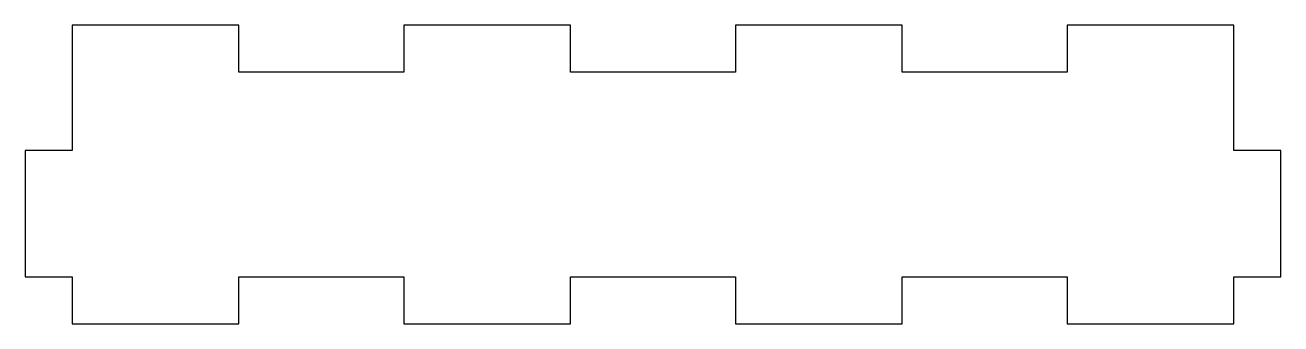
# Model space of a CAD drawing. Header units: millimetres. Extents: x -40 to 40, y -9.5 to 9.5.
import ezdxf

# ---------------------------------------------------------------- set-up
doc = ezdxf.new("R2010")
doc.units = ezdxf.units.MM
doc.layers.get('0').update_dxf_attribs({"linetype": 'CONTINUOUS'})

msp = doc.modelspace()

# ---------------------------------------------------------------- linework, layer by layer
for p, q in [((-26.404, 9.525), (-37.025, 9.525)), ((-37.025, 9.525), (-37.025, 1.525)), ((-26.404, 6.525), (-26.404, 9.525)), ((-5.261, 9.525), (-15.882, 9.525)), ((-15.882, 9.525), (-15.882, 6.525)), ((-5.261, 6.525), (-5.261, 9.525)), ((15.882, 9.525), (5.261, 9.525)), ((5.261, 9.525), (5.261, 6.525)), ((15.882, 6.525), (15.882, 9.525)), ((37.025, 9.525), (26.404, 9.525)), ((26.404, 9.525), (26.404, 6.525)), ((37.025, 1.525), (37.025, 9.525)), ((-15.882, 6.525), (-26.404, 6.525)), ((5.261, 6.525), (-5.261, 6.525)), ((26.404, 6.525), (15.882, 6.525)), ((-37.025, 1.525), (-40.025, 1.525)), ((-40.025, 1.525), (-40.025, -6.525)), ((40.025, 1.525), (37.025, 1.525)), ((40.025, -6.525), (40.025, 1.525)), ((-40.025, -6.525), (-37.025, -6.525)), ((-37.025, -6.525), (-37.025, -9.525)), ((-26.404, -9.525), (-26.404, -6.525)), ((-26.404, -6.525), (-15.882, -6.525)), ((-15.882, -6.525), (-15.882, -9.525)), ((-5.261, -9.525), (-5.261, -6.525)), ((-5.261, -6.525), (5.261, -6.525)), ((5.261, -6.525), (5.261, -9.525)), ((15.882, -9.525), (15.882, -6.525)), ((15.882, -6.525), (26.404, -6.525)), ((26.404, -6.525), (26.404, -9.525)), ((37.025, -9.525), (37.025, -6.525)), ((37.025, -6.525), (40.025, -6.525)), ((-37.025, -9.525), (-26.404, -9.525)), ((-15.882, -9.525), (-5.261, -9.525)), ((5.261, -9.525), (15.882, -9.525)), ((26.404, -9.525), (37.025, -9.525))]:
    msp.add_line(p, q)

doc.saveas('drawing.dxf')
